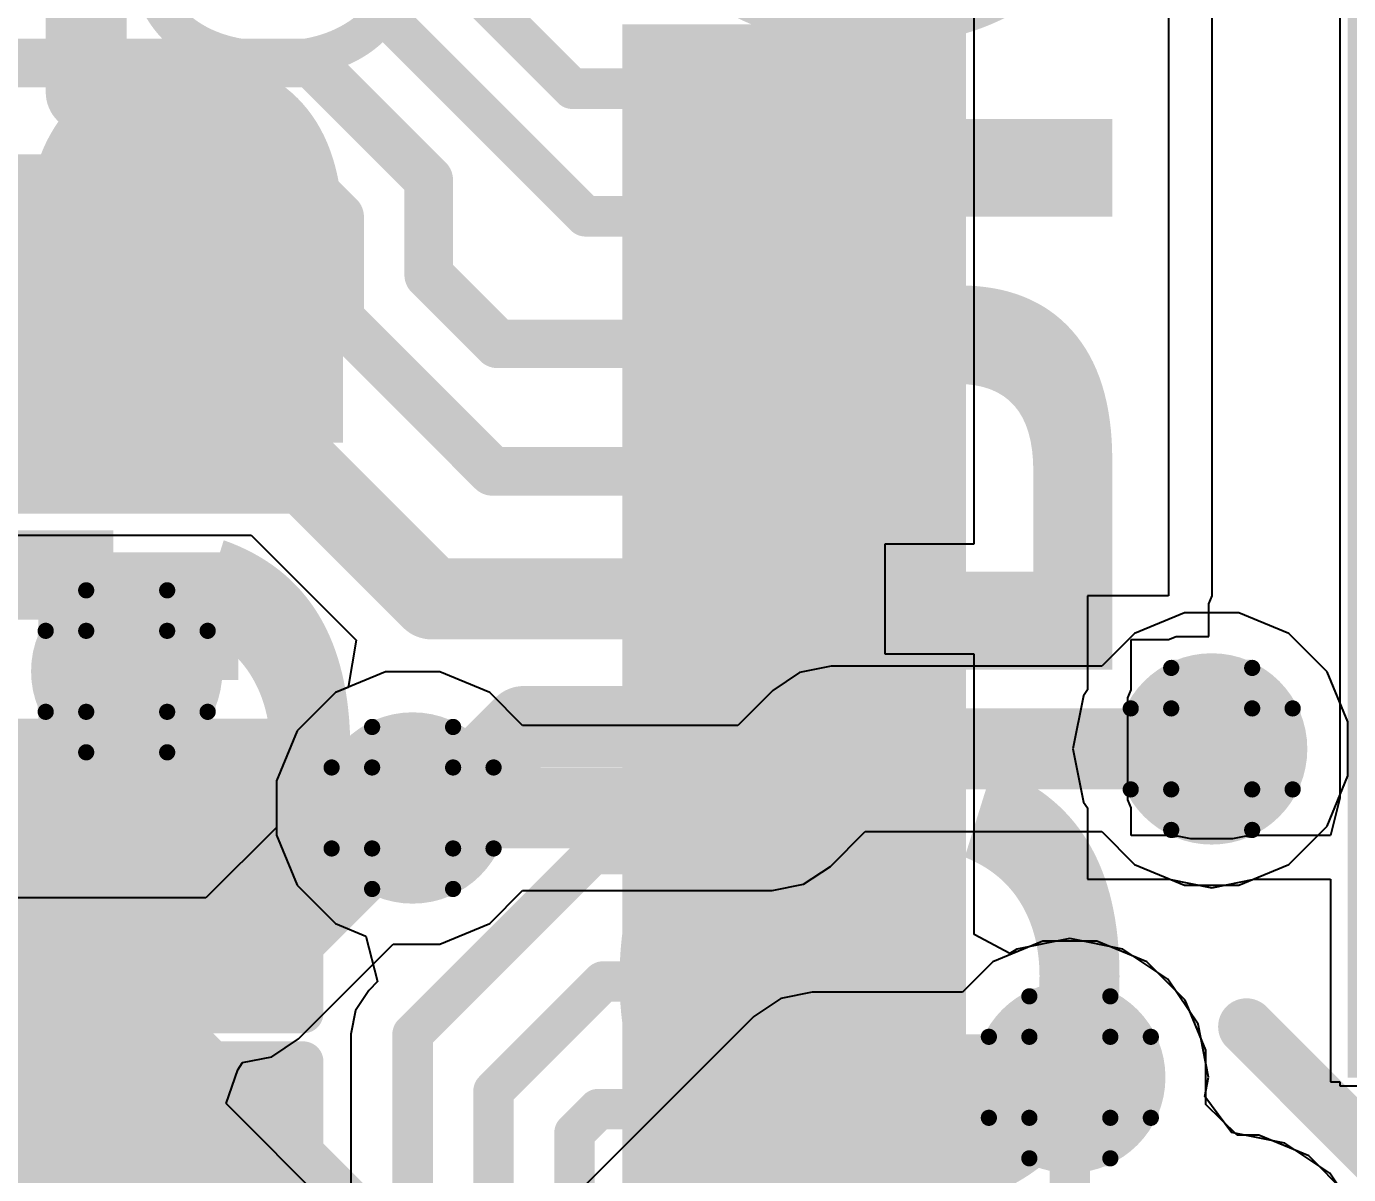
# Model space of a CAD drawing. Header units: inches. Extents: x -25 to 271, y -41 to 15.
# Drawn here: x 61.027 to 65.174, y -12.816 to -9.215 of the extents above; entities that cross this region are included whole.
import ezdxf

# ---------------------------------------------------------------- set-up
doc = ezdxf.new("R2010")
doc.units = ezdxf.units.IN
for name, color, linetype in [('Bottom Layer', 5, 'Continuous'), ('Bottom Overlay', 54, 'Continuous'), ('Bottom Paste', 16, 'Continuous'), ('Bottom Solder', 6, 'Continuous'), ('Dimensions', 6, 'Continuous'), ('Drill Drawing', 1, 'Continuous'), ('Top Glue Points', 56, 'Continuous'), ('Top Layer', 1, 'Continuous'), ('Top Overlay', 2, 'Continuous'), ('Top Paste', 8, 'Continuous'), ('Top Solder', 216, 'Continuous'), ('Via Holes', 16, 'Continuous')]:
    doc.layers.add(name, color=color, linetype=linetype)
doc.styles.add('Arial', font='', dxfattribs={"height": 0.2})
doc.styles.add('Arial_Bold', font='', dxfattribs={"height": 0.2})
doc.styles.get('Arial').set_extended_font_data('Arial')
doc.styles.get('Arial_Bold').set_extended_font_data('Arial', bold=True)

# ---------------------------------------------------------------- blocks, each defined once
blk = doc.blocks.new('CAP_0603_38')
at = {"layer": 'Top Layer'}
for points in [[(-0.381, 0.4445), (-0.381, -0.4445), (-1.143, -0.4445), (-1.143, 0.4445)], [(1.143, 0.4445), (1.143, -0.4445), (0.381, -0.4445), (0.381, 0.4445)]]:
    blk.add_hatch(color=1, dxfattribs=at).paths.add_polyline_path(points)
at = {"layer": 'Top Paste'}
for points in [[(-0.381, 0.4445), (-0.381, -0.4445), (-1.143, -0.4445), (-1.143, 0.4445)], [(1.143, 0.4445), (1.143, -0.4445), (0.381, -0.4445), (0.381, 0.4445)]]:
    blk.add_hatch(color=8, dxfattribs=at).paths.add_polyline_path(points)
at = {"layer": 'Top Solder'}
for points in [[(-0.321, 0.5045), (-0.321, -0.5045), (-1.203, -0.5045), (-1.203, 0.5045)], [(1.203, 0.5045), (1.203, -0.5045), (0.321, -0.5045), (0.321, 0.5045)]]:
    blk.add_hatch(color=216, dxfattribs=at).paths.add_polyline_path(points)
at = {"layer": 'Top Overlay'}
for points in [[(-0.4572, 0.5334, 0.127, 0.127, 0), (-1.2446, 0.5334, 0.127, 0.127, 0)], [(-1.2446, -0.5334, 0.127, 0.127, 0), (-1.2446, 0.5334, 0.127, 0.127, 0)], [(1.2446, 0.5334, 0.127, 0.127, 0), (0.4572, 0.5334, 0.127, 0.127, 0)], [(1.2446, -0.5334, 0.127, 0.127, 0), (1.2446, 0.5334, 0.127, 0.127, 0)], [(-0.4572, -0.5334, 0.127, 0.127, 0), (-1.2446, -0.5334, 0.127, 0.127, 0)], [(1.2446, -0.5334, 0.127, 0.127, 0), (0.4572, -0.5334, 0.127, 0.127, 0)]]:
    blk.add_lwpolyline(points, format="xyseb", dxfattribs=at)
for points in [[(-1.2764, 0.5334, 0.0635, 0.0635, 1), (-1.2128, 0.5334, 0.0635, 0.0635, 1)], [(-1.2764, 0.5334, 0.0635, 0.0635, 1), (-1.2128, 0.5334, 0.0635, 0.0635, 1)], [(-0.4889, 0.5334, 0.0635, 0.0635, 1), (-0.4254, 0.5334, 0.0635, 0.0635, 1)], [(0.4254, 0.5334, 0.0635, 0.0635, 1), (0.4889, 0.5334, 0.0635, 0.0635, 1)], [(1.2128, 0.5334, 0.0635, 0.0635, 1), (1.2764, 0.5334, 0.0635, 0.0635, 1)], [(1.2128, 0.5334, 0.0635, 0.0635, 1), (1.2764, 0.5334, 0.0635, 0.0635, 1)], [(-1.2764, -0.5334, 0.0635, 0.0635, 1), (-1.2128, -0.5334, 0.0635, 0.0635, 1)], [(-1.2764, -0.5334, 0.0635, 0.0635, 1), (-1.2128, -0.5334, 0.0635, 0.0635, 1)], [(-0.4889, -0.5334, 0.0635, 0.0635, 1), (-0.4254, -0.5334, 0.0635, 0.0635, 1)], [(0.4254, -0.5334, 0.0635, 0.0635, 1), (0.4889, -0.5334, 0.0635, 0.0635, 1)], [(1.2128, -0.5334, 0.0635, 0.0635, 1), (1.2764, -0.5334, 0.0635, 0.0635, 1)], [(1.2128, -0.5334, 0.0635, 0.0635, 1), (1.2764, -0.5334, 0.0635, 0.0635, 1)]]:
    blk.add_lwpolyline(points, format="xyseb", close=True, dxfattribs=at)
blk = doc.blocks.new('CAP_0603_46')
at = {"layer": 'Top Layer'}
for points in [[(-0.381, 0.4445), (-0.381, -0.4445), (-1.143, -0.4445), (-1.143, 0.4445)], [(1.143, 0.4445), (1.143, -0.4445), (0.381, -0.4445), (0.381, 0.4445)]]:
    blk.add_hatch(color=1, dxfattribs=at).paths.add_polyline_path(points)
at = {"layer": 'Top Paste'}
for points in [[(-0.381, 0.4445), (-0.381, -0.4445), (-1.143, -0.4445), (-1.143, 0.4445)], [(1.143, 0.4445), (1.143, -0.4445), (0.381, -0.4445), (0.381, 0.4445)]]:
    blk.add_hatch(color=8, dxfattribs=at).paths.add_polyline_path(points)
at = {"layer": 'Top Solder'}
for points in [[(-0.321, 0.5045), (-0.321, -0.5045), (-1.203, -0.5045), (-1.203, 0.5045)], [(1.203, 0.5045), (1.203, -0.5045), (0.321, -0.5045), (0.321, 0.5045)]]:
    blk.add_hatch(color=216, dxfattribs=at).paths.add_polyline_path(points)
at = {"layer": 'Top Overlay'}
for points in [[(-0.4572, 0.5334, 0.127, 0.127, 0), (-1.2446, 0.5334, 0.127, 0.127, 0)], [(-1.2446, -0.5334, 0.127, 0.127, 0), (-1.2446, 0.5334, 0.127, 0.127, 0)], [(1.2446, 0.5334, 0.127, 0.127, 0), (0.4572, 0.5334, 0.127, 0.127, 0)], [(1.2446, -0.5334, 0.127, 0.127, 0), (1.2446, 0.5334, 0.127, 0.127, 0)], [(-0.4572, -0.5334, 0.127, 0.127, 0), (-1.2446, -0.5334, 0.127, 0.127, 0)], [(1.2446, -0.5334, 0.127, 0.127, 0), (0.4572, -0.5334, 0.127, 0.127, 0)]]:
    blk.add_lwpolyline(points, format="xyseb", dxfattribs=at)
for points in [[(-1.2764, 0.5334, 0.0635, 0.0635, 1), (-1.2128, 0.5334, 0.0635, 0.0635, 1)], [(-1.2764, 0.5334, 0.0635, 0.0635, 1), (-1.2128, 0.5334, 0.0635, 0.0635, 1)], [(-0.4889, 0.5334, 0.0635, 0.0635, 1), (-0.4254, 0.5334, 0.0635, 0.0635, 1)], [(0.4254, 0.5334, 0.0635, 0.0635, 1), (0.4889, 0.5334, 0.0635, 0.0635, 1)], [(1.2128, 0.5334, 0.0635, 0.0635, 1), (1.2764, 0.5334, 0.0635, 0.0635, 1)], [(1.2128, 0.5334, 0.0635, 0.0635, 1), (1.2764, 0.5334, 0.0635, 0.0635, 1)], [(-1.2764, -0.5334, 0.0635, 0.0635, 1), (-1.2128, -0.5334, 0.0635, 0.0635, 1)], [(-1.2764, -0.5334, 0.0635, 0.0635, 1), (-1.2128, -0.5334, 0.0635, 0.0635, 1)], [(-0.4889, -0.5334, 0.0635, 0.0635, 1), (-0.4254, -0.5334, 0.0635, 0.0635, 1)], [(0.4254, -0.5334, 0.0635, 0.0635, 1), (0.4889, -0.5334, 0.0635, 0.0635, 1)], [(1.2128, -0.5334, 0.0635, 0.0635, 1), (1.2764, -0.5334, 0.0635, 0.0635, 1)], [(1.2128, -0.5334, 0.0635, 0.0635, 1), (1.2764, -0.5334, 0.0635, 0.0635, 1)]]:
    blk.add_lwpolyline(points, format="xyseb", close=True, dxfattribs=at)
blk = doc.blocks.new('QFN_56__7X7__125')
at = {"layer": 'Top Layer'}
for points in [[(-1.5, -3.8755), (-1.5, -3.0005), (-1.3, -3.0005), (-1.3, -3.8755)], [(-1.1, -3.8755), (-1.1, -3.0005), (-0.9, -3.0005), (-0.9, -3.8755)], [(-0.7, -3.8755), (-0.7, -3.0005), (-0.5, -3.0005), (-0.5, -3.8755)], [(-0.3, -3.8755), (-0.3, -3.0005), (-0.1, -3.0005), (-0.1, -3.8755)], [(0.1, -3.8755), (0.1, -3.0005), (0.3, -3.0005), (0.3, -3.8755)], [(0.5, -3.8755), (0.5, -3.0005), (0.7, -3.0005), (0.7, -3.8755)], [(0.9, -3.8755), (0.9, -3.0005), (1.1, -3.0005), (1.1, -3.8755)], [(1.3, -3.8755), (1.3, -3.0005), (1.5, -3.0005), (1.5, -3.8755)], [(1.7, -3.8755), (1.7, -3.0005), (1.9, -3.0005), (1.9, -3.8755)]]:
    blk.add_hatch(color=1, dxfattribs=at).paths.add_polyline_path(points)
at = {"layer": 'Top Paste'}
for points in [[(-1.5, -3.8755), (-1.5, -3.0005), (-1.3, -3.0005), (-1.3, -3.8755)], [(-1.1, -3.8755), (-1.1, -3.0005), (-0.9, -3.0005), (-0.9, -3.8755)], [(-0.7, -3.8755), (-0.7, -3.0005), (-0.5, -3.0005), (-0.5, -3.8755)], [(-0.3, -3.8755), (-0.3, -3.0005), (-0.1, -3.0005), (-0.1, -3.8755)], [(0.1, -3.8755), (0.1, -3.0005), (0.3, -3.0005), (0.3, -3.8755)], [(0.5, -3.8755), (0.5, -3.0005), (0.7, -3.0005), (0.7, -3.8755)], [(0.9, -3.8755), (0.9, -3.0005), (1.1, -3.0005), (1.1, -3.8755)], [(1.3, -3.8755), (1.3, -3.0005), (1.5, -3.0005), (1.5, -3.8755)], [(1.7, -3.8755), (1.7, -3.0005), (1.9, -3.0005), (1.9, -3.8755)]]:
    blk.add_hatch(color=8, dxfattribs=at).paths.add_polyline_path(points)
at = {"layer": 'Top Solder'}
for points in [[(-1.7016, 1.7016), (1.7016, 1.7016), (1.7016, -1.7016), (-1.7016, -1.7016)], [(-1.6016, -3.9771), (-1.6016, -2.8989), (-1.1984, -2.8989), (-1.1984, -3.9771)], [(-1.2016, -3.9771), (-1.2016, -2.8989), (-0.7984, -2.8989), (-0.7984, -3.9771)], [(-0.8016, -3.9771), (-0.8016, -2.8989), (-0.3984, -2.8989), (-0.3984, -3.9771)], [(-0.4016, -3.9771), (-0.4016, -2.8989), (0.0016, -2.8989), (0.0016, -3.9771)], [(-0.0016, -3.9771), (-0.0016, -2.8989), (0.4016, -2.8989), (0.4016, -3.9771)], [(0.3984, -3.9771), (0.3984, -2.8989), (0.8016, -2.8989), (0.8016, -3.9771)], [(0.7984, -3.9771), (0.7984, -2.8989), (1.2016, -2.8989), (1.2016, -3.9771)], [(1.1984, -3.9771), (1.1984, -2.8989), (1.6016, -2.8989), (1.6016, -3.9771)], [(1.5984, -3.9771), (1.5984, -2.8989), (2.0016, -2.8989), (2.0016, -3.9771)], [(1.9984, -3.9771), (1.9984, -2.8989), (2.4016, -2.8989), (2.4016, -3.9771)]]:
    blk.add_hatch(color=216, dxfattribs=at).paths.add_polyline_path(points)
blk = doc.blocks.new('TEST_POINT_B_132')
at = {"layer": 'Bottom Layer'}
blk.add_hatch(color=5, dxfattribs=at).paths.add_polyline_path([(0.381, 0.762), (-0.381, 0.762), (-0.762, 0.381), (-0.762, -0.381), (-0.381, -0.762), (0.381, -0.762), (0.762, -0.381), (0.762, 0.381)])
at = {"layer": 'Bottom Paste'}
blk.add_hatch(color=16, dxfattribs=at).paths.add_polyline_path([(0.381, 0.762), (-0.381, 0.762), (-0.762, 0.381), (-0.762, -0.381), (-0.381, -0.762), (0.381, -0.762), (0.762, -0.381), (0.762, 0.381)])
at = {"layer": 'Bottom Solder'}
blk.add_hatch(color=6, dxfattribs=at).paths.add_polyline_path([(0.4318, 0.8636), (-0.4318, 0.8636), (-0.8636, 0.4318), (-0.8636, -0.4318), (-0.4318, -0.8636), (0.4318, -0.8636), (0.8636, -0.4318), (0.8636, 0.4318)])
at = {"layer": 'Bottom Overlay'}
for points in [[(-0.4318, 0.9398, 0.2, 0.2, 0), (-0.9398, 0.4318, 0.2, 0.2, 0)], [(0.4318, 0.9398, 0.2, 0.2, 0), (-0.4318, 0.9398, 0.2, 0.2, 0)], [(0.9398, 0.4318, 0.2, 0.2, 0), (0.4318, 0.9398, 0.2, 0.2, 0)], [(-0.9398, 0.4318, 0.2, 0.2, 0), (-0.9398, -0.4318, 0.2, 0.2, 0)], [(0.9398, 0.4318, 0.2, 0.2, 0), (0.9398, -0.4318, 0.2, 0.2, 0)], [(-0.4318, -0.9398, 0.2, 0.2, 0), (-0.9398, -0.4318, 0.2, 0.2, 0)], [(0.9398, -0.4318, 0.2, 0.2, 0), (0.4318, -0.9398, 0.2, 0.2, 0)], [(0.4318, -0.9398, 0.2, 0.2, 0), (-0.4318, -0.9398, 0.2, 0.2, 0)]]:
    blk.add_lwpolyline(points, format="xyseb", dxfattribs=at)
for points in [[(-0.4818, 0.9398, 0.1, 0.1, 1), (-0.3818, 0.9398, 0.1, 0.1, 1)], [(-0.4818, 0.9398, 0.1, 0.1, 1), (-0.3818, 0.9398, 0.1, 0.1, 1)], [(0.3818, 0.9398, 0.1, 0.1, 1), (0.4818, 0.9398, 0.1, 0.1, 1)], [(0.3818, 0.9398, 0.1, 0.1, 1), (0.4818, 0.9398, 0.1, 0.1, 1)], [(-0.9898, 0.4318, 0.1, 0.1, 1), (-0.8898, 0.4318, 0.1, 0.1, 1)], [(-0.9898, 0.4318, 0.1, 0.1, 1), (-0.8898, 0.4318, 0.1, 0.1, 1)], [(0.8898, 0.4318, 0.1, 0.1, 1), (0.9898, 0.4318, 0.1, 0.1, 1)], [(0.8898, 0.4318, 0.1, 0.1, 1), (0.9898, 0.4318, 0.1, 0.1, 1)], [(-0.9898, -0.4318, 0.1, 0.1, 1), (-0.8898, -0.4318, 0.1, 0.1, 1)], [(-0.9898, -0.4318, 0.1, 0.1, 1), (-0.8898, -0.4318, 0.1, 0.1, 1)], [(0.8898, -0.4318, 0.1, 0.1, 1), (0.9898, -0.4318, 0.1, 0.1, 1)], [(0.8898, -0.4318, 0.1, 0.1, 1), (0.9898, -0.4318, 0.1, 0.1, 1)], [(-0.4818, -0.9398, 0.1, 0.1, 1), (-0.3818, -0.9398, 0.1, 0.1, 1)], [(-0.4818, -0.9398, 0.1, 0.1, 1), (-0.3818, -0.9398, 0.1, 0.1, 1)], [(0.3818, -0.9398, 0.1, 0.1, 1), (0.4818, -0.9398, 0.1, 0.1, 1)], [(0.3818, -0.9398, 0.1, 0.1, 1), (0.4818, -0.9398, 0.1, 0.1, 1)]]:
    blk.add_lwpolyline(points, format="xyseb", close=True, dxfattribs=at)

msp = doc.modelspace()

# ---------------------------------------------------------------- hatches: boundary and pattern name
at = {"layer": 'Bottom Layer'}
h = msp.add_hatch(color=5, dxfattribs=at)
edge = h.paths.add_edge_path()
edge.add_arc((61.341, -11.2375), 0.3, 0, 360)
h = msp.add_hatch(color=5, dxfattribs=at)
edge = h.paths.add_edge_path()
edge.add_arc((64.7446, -11.4808), 0.3, 0, 360)
h = msp.add_hatch(color=5, dxfattribs=at)
edge = h.paths.add_edge_path()
edge.add_arc((62.2379, -11.666), 0.3, 0, 360)
h = msp.add_hatch(color=5, dxfattribs=at)
edge = h.paths.add_edge_path()
edge.add_arc((64.2996, -12.5106), 0.3, 0, 360)
at = {"layer": 'Top Glue Points'}
msp.add_hatch(color=56, dxfattribs=at).paths.add_polyline_path([(61.0916, -10.8646), (61.0916, -11.2644), (61.6915, -11.2644), (61.6915, -10.8646)])
at = {"layer": 'Top Layer'}
h = msp.add_hatch(color=1, dxfattribs=at)
edge = h.paths.add_edge_path()
edge.add_arc((61.341, -11.2375), 0.3, 0, 360)
h = msp.add_hatch(color=1, dxfattribs=at)
edge = h.paths.add_edge_path()
edge.add_arc((64.7446, -11.4808), 0.3, 0, 360)
h = msp.add_hatch(color=1, dxfattribs=at)
edge = h.paths.add_edge_path()
edge.add_arc((62.2379, -11.666), 0.3, 0, 360)
h = msp.add_hatch(color=1, dxfattribs=at)
edge = h.paths.add_edge_path()
edge.add_arc((64.2996, -12.5106), 0.3, 0, 360)
at = {"layer": 'Via Holes'}
h = msp.add_hatch(color=7, dxfattribs=at)
edge = h.paths.add_edge_path()
edge.add_arc((61.341, -11.2375), 0.15, 0, 360)
h = msp.add_hatch(color=7, dxfattribs=at)
edge = h.paths.add_edge_path()
edge.add_arc((64.7446, -11.4808), 0.15, 0, 360)
h = msp.add_hatch(color=7, dxfattribs=at)
edge = h.paths.add_edge_path()
edge.add_arc((62.2379, -11.666), 0.15, 0, 360)
h = msp.add_hatch(color=7, dxfattribs=at)
edge = h.paths.add_edge_path()
edge.add_arc((64.2996, -12.5106), 0.15, 0, 360)

# ---------------------------------------------------------------- linework, layer by layer
at = {"layer": 'Bottom Layer'}
for p, q in [((64.6597, -11.0538), (64.5027, -11.1188)), ((64.8295, -11.0538), (64.6597, -11.0538)), ((64.9865, -11.1188), (64.8295, -11.0538)), ((64.5027, -11.1188), (64.3997, -11.2218)), ((65.1066, -11.2389), (64.9865, -11.1188)), ((62.153, -11.239), (61.996, -11.304)), ((62.3228, -11.239), (62.153, -11.239)), ((62.4798, -11.304), (62.3228, -11.239)), ((63.5508, -11.2218), (63.4517, -11.2415)), ((64.3997, -11.2218), (63.5508, -11.2218)), ((65.1716, -11.3959), (65.1066, -11.2389)), ((63.4517, -11.2415), (63.3676, -11.2977)), ((61.996, -11.304), (61.8759, -11.4242)), ((62.5828, -11.4071), (62.4798, -11.304)), ((63.3676, -11.2977), (63.2583, -11.4071)), ((65.1716, -11.5657), (65.1716, -11.3959)), ((61.8759, -11.4242), (61.8109, -11.5811)), ((63.2583, -11.4071), (62.5828, -11.4071)), ((65.1066, -11.7227), (65.1716, -11.5657)), ((61.8109, -11.5811), (61.8109, -11.7268)), ((61.8109, -11.7268), (61.5896, -11.9481)), ((64.9865, -11.8428), (65.1066, -11.7227)), ((63.5487, -11.8492), (63.658, -11.7398)), ((63.658, -11.7398), (64.3997, -11.7398)), ((64.3997, -11.7398), (64.5027, -11.8428)), ((63.4646, -11.9053), (63.5487, -11.8492)), ((64.5027, -11.8428), (64.6597, -11.9078)), ((64.8295, -11.9078), (64.9865, -11.8428)), ((62.4798, -12.028), (62.5828, -11.925)), ((62.5828, -11.925), (63.3655, -11.925)), ((63.3655, -11.925), (63.4646, -11.9053)), ((64.6597, -11.9078), (64.8295, -11.9078)), ((61.5896, -11.9481), (60.2425, -11.9481)), ((62.3228, -12.093), (62.4798, -12.028)), ((61.88, -12.3902), (62.1771, -12.093)), ((62.1771, -12.093), (62.3228, -12.093)), ((64.2147, -12.0836), (64.0577, -12.1486)), ((64.3846, -12.0836), (64.2147, -12.0836)), ((64.5415, -12.1486), (64.3846, -12.0836)), ((64.0577, -12.1486), (63.9627, -12.2436)), ((64.6616, -12.2687), (64.5415, -12.1486)), ((63.3925, -12.2633), (63.3085, -12.3195)), ((63.4916, -12.2436), (63.3925, -12.2633)), ((63.9627, -12.2436), (63.4916, -12.2436)), ((64.7266, -12.4256), (64.6616, -12.2687)), ((63.3085, -12.3195), (62.5265, -13.1014)), ((61.7959, -12.4464), (61.88, -12.3902)), ((64.7266, -12.5955), (64.7266, -12.4256)), ((61.6897, -12.4868), (61.7043, -12.4646)), ((61.7043, -12.4646), (61.7959, -12.4464)), ((61.6532, -12.5931), (61.6897, -12.4868)), ((61.976, -12.9159), (61.6532, -12.5931)), ((64.8241, -12.692), (64.7266, -12.5955)), ((64.892, -12.692), (64.8241, -12.692)), ((65.0489, -12.757), (64.892, -12.692)), ((65.169, -12.8771), (65.0489, -12.757))]:
    msp.add_line(p, q, dxfattribs=at)
for points in [[(63.3655, -11.666, 0.254, 0.254, 0), (63.5508, -11.4808, 0.254, 0.254, 0)], [(63.5508, -11.4808, 0.254, 0.254, 0), (64.7446, -11.4808, 0.254, 0.254, 0)], [(61.6968, -12.2071, 0.254, 0.254, 0), (62.2379, -11.666, 0.254, 0.254, 0)], [(62.2379, -11.666, 0.254, 0.254, 0), (63.3655, -11.666, 0.254, 0.254, 0)], [(60.2425, -12.2071, 0.254, 0.254, 0), (61.6968, -12.2071, 0.254, 0.254, 0)], [(62.6338, -13.3604, 0.254, 0.254, 0), (63.4916, -12.5026, 0.254, 0.254, 0)], [(63.4916, -12.5026, 0.254, 0.254, 0), (64.2916, -12.5026, 0.254, 0.254, 0)], [(64.2916, -12.5026, 0.254, 0.254, 0), (64.2996, -12.5106, 0.254, 0.254, 0)]]:
    msp.add_lwpolyline(points, format="xyseb", dxfattribs=at)
for points in [[(63.4873, -11.4808, 0.127, 0.127, 1), (63.6143, -11.4808, 0.127, 0.127, 1)], [(63.4873, -11.4808, 0.127, 0.127, 1), (63.6143, -11.4808, 0.127, 0.127, 1)], [(64.6811, -11.4808, 0.127, 0.127, 1), (64.8081, -11.4808, 0.127, 0.127, 1)], [(62.1744, -11.666, 0.127, 0.127, 1), (62.3014, -11.666, 0.127, 0.127, 1)], [(62.1744, -11.666, 0.127, 0.127, 1), (62.3014, -11.666, 0.127, 0.127, 1)], [(63.302, -11.666, 0.127, 0.127, 1), (63.429, -11.666, 0.127, 0.127, 1)], [(63.302, -11.666, 0.127, 0.127, 1), (63.429, -11.666, 0.127, 0.127, 1)], [(61.6333, -12.2071, 0.127, 0.127, 1), (61.7603, -12.2071, 0.127, 0.127, 1)], [(61.6333, -12.2071, 0.127, 0.127, 1), (61.7603, -12.2071, 0.127, 0.127, 1)], [(63.4281, -12.5026, 0.127, 0.127, 1), (63.5551, -12.5026, 0.127, 0.127, 1)], [(63.4281, -12.5026, 0.127, 0.127, 1), (63.5551, -12.5026, 0.127, 0.127, 1)], [(64.2281, -12.5026, 0.127, 0.127, 1), (64.3551, -12.5026, 0.127, 0.127, 1)], [(64.2281, -12.5026, 0.127, 0.127, 1), (64.3551, -12.5026, 0.127, 0.127, 1)], [(64.2361, -12.5106, 0.127, 0.127, 1), (64.3631, -12.5106, 0.127, 0.127, 1)]]:
    msp.add_lwpolyline(points, format="xyseb", close=True, dxfattribs=at)
at = {"layer": 'Dimensions'}
msp.add_lwpolyline([(61.214, -9.4211, 0.254, 0.254, 0), (61.214, -4.0113, 0.254, 0.254, 0)], format="xyseb", dxfattribs=at)
msp.add_lwpolyline([(61.1505, -9.4211, 0.127, 0.127, 1), (61.2775, -9.4211, 0.127, 0.127, 1)], format="xyseb", close=True, dxfattribs=at)
at = {"layer": 'Drill Drawing'}
for points in [[(61.214, -11.1105, 0.0508, 0.0508, 0), (61.214, -10.9835, 0.0508, 0.0508, 0)], [(61.214, -10.9835, 0.0508, 0.0508, 0), (61.468, -10.9835, 0.0508, 0.0508, 0)], [(61.468, -11.1105, 0.0508, 0.0508, 0), (61.468, -10.9835, 0.0508, 0.0508, 0)], [(61.087, -11.3645, 0.0508, 0.0508, 0), (61.087, -11.1105, 0.0508, 0.0508, 0)], [(61.087, -11.1105, 0.0508, 0.0508, 0), (61.214, -11.1105, 0.0508, 0.0508, 0)], [(61.468, -11.1105, 0.0508, 0.0508, 0), (61.595, -11.1105, 0.0508, 0.0508, 0)], [(61.595, -11.3645, 0.0508, 0.0508, 0), (61.595, -11.1105, 0.0508, 0.0508, 0)], [(64.6176, -11.3538, 0.0508, 0.0508, 0), (64.6176, -11.2268, 0.0508, 0.0508, 0)], [(64.6176, -11.2268, 0.0508, 0.0508, 0), (64.8716, -11.2268, 0.0508, 0.0508, 0)], [(64.8716, -11.3538, 0.0508, 0.0508, 0), (64.8716, -11.2268, 0.0508, 0.0508, 0)], [(61.087, -11.3645, 0.0508, 0.0508, 0), (61.214, -11.3645, 0.0508, 0.0508, 0)], [(61.214, -11.4915, 0.0508, 0.0508, 0), (61.214, -11.3645, 0.0508, 0.0508, 0)], [(61.468, -11.3645, 0.0508, 0.0508, 0), (61.595, -11.3645, 0.0508, 0.0508, 0)], [(61.468, -11.4915, 0.0508, 0.0508, 0), (61.468, -11.3645, 0.0508, 0.0508, 0)], [(64.4906, -11.6078, 0.0508, 0.0508, 0), (64.4906, -11.3538, 0.0508, 0.0508, 0)], [(64.4906, -11.3538, 0.0508, 0.0508, 0), (64.6176, -11.3538, 0.0508, 0.0508, 0)], [(64.8716, -11.3538, 0.0508, 0.0508, 0), (64.9986, -11.3538, 0.0508, 0.0508, 0)], [(64.9986, -11.6078, 0.0508, 0.0508, 0), (64.9986, -11.3538, 0.0508, 0.0508, 0)], [(62.1109, -11.539, 0.0508, 0.0508, 0), (62.1109, -11.412, 0.0508, 0.0508, 0)], [(62.1109, -11.412, 0.0508, 0.0508, 0), (62.3649, -11.412, 0.0508, 0.0508, 0)], [(62.3649, -11.539, 0.0508, 0.0508, 0), (62.3649, -11.412, 0.0508, 0.0508, 0)], [(61.214, -11.4915, 0.0508, 0.0508, 0), (61.468, -11.4915, 0.0508, 0.0508, 0)], [(61.9839, -11.793, 0.0508, 0.0508, 0), (61.9839, -11.539, 0.0508, 0.0508, 0)], [(61.9839, -11.539, 0.0508, 0.0508, 0), (62.1109, -11.539, 0.0508, 0.0508, 0)], [(62.3649, -11.539, 0.0508, 0.0508, 0), (62.4919, -11.539, 0.0508, 0.0508, 0)], [(62.4919, -11.793, 0.0508, 0.0508, 0), (62.4919, -11.539, 0.0508, 0.0508, 0)], [(64.4906, -11.6078, 0.0508, 0.0508, 0), (64.6176, -11.6078, 0.0508, 0.0508, 0)], [(64.6176, -11.7348, 0.0508, 0.0508, 0), (64.6176, -11.6078, 0.0508, 0.0508, 0)], [(64.8716, -11.6078, 0.0508, 0.0508, 0), (64.9986, -11.6078, 0.0508, 0.0508, 0)], [(64.8716, -11.7348, 0.0508, 0.0508, 0), (64.8716, -11.6078, 0.0508, 0.0508, 0)], [(64.6176, -11.7348, 0.0508, 0.0508, 0), (64.8716, -11.7348, 0.0508, 0.0508, 0)], [(61.9839, -11.793, 0.0508, 0.0508, 0), (62.1109, -11.793, 0.0508, 0.0508, 0)], [(62.1109, -11.92, 0.0508, 0.0508, 0), (62.1109, -11.793, 0.0508, 0.0508, 0)], [(62.3649, -11.793, 0.0508, 0.0508, 0), (62.4919, -11.793, 0.0508, 0.0508, 0)], [(62.3649, -11.92, 0.0508, 0.0508, 0), (62.3649, -11.793, 0.0508, 0.0508, 0)], [(62.1109, -11.92, 0.0508, 0.0508, 0), (62.3649, -11.92, 0.0508, 0.0508, 0)], [(64.1726, -12.3836, 0.0508, 0.0508, 0), (64.1726, -12.2566, 0.0508, 0.0508, 0)], [(64.1726, -12.2566, 0.0508, 0.0508, 0), (64.4266, -12.2566, 0.0508, 0.0508, 0)], [(64.4266, -12.3836, 0.0508, 0.0508, 0), (64.4266, -12.2566, 0.0508, 0.0508, 0)], [(64.0456, -12.6376, 0.0508, 0.0508, 0), (64.0456, -12.3836, 0.0508, 0.0508, 0)], [(64.0456, -12.3836, 0.0508, 0.0508, 0), (64.1726, -12.3836, 0.0508, 0.0508, 0)], [(64.4266, -12.3836, 0.0508, 0.0508, 0), (64.5536, -12.3836, 0.0508, 0.0508, 0)], [(64.5536, -12.6376, 0.0508, 0.0508, 0), (64.5536, -12.3836, 0.0508, 0.0508, 0)], [(64.0456, -12.6376, 0.0508, 0.0508, 0), (64.1726, -12.6376, 0.0508, 0.0508, 0)], [(64.1726, -12.7646, 0.0508, 0.0508, 0), (64.1726, -12.6376, 0.0508, 0.0508, 0)], [(64.4266, -12.6376, 0.0508, 0.0508, 0), (64.5536, -12.6376, 0.0508, 0.0508, 0)], [(64.4266, -12.7646, 0.0508, 0.0508, 0), (64.4266, -12.6376, 0.0508, 0.0508, 0)], [(64.1726, -12.7646, 0.0508, 0.0508, 0), (64.4266, -12.7646, 0.0508, 0.0508, 0)]]:
    msp.add_lwpolyline(points, format="xyseb", dxfattribs=at)
for points in [[(61.2013, -10.9835, 0.0254, 0.0254, 1), (61.2267, -10.9835, 0.0254, 0.0254, 1)], [(61.2013, -10.9835, 0.0254, 0.0254, 1), (61.2267, -10.9835, 0.0254, 0.0254, 1)], [(61.4553, -10.9835, 0.0254, 0.0254, 1), (61.4807, -10.9835, 0.0254, 0.0254, 1)], [(61.4553, -10.9835, 0.0254, 0.0254, 1), (61.4807, -10.9835, 0.0254, 0.0254, 1)], [(61.0743, -11.1105, 0.0254, 0.0254, 1), (61.0997, -11.1105, 0.0254, 0.0254, 1)], [(61.0743, -11.1105, 0.0254, 0.0254, 1), (61.0997, -11.1105, 0.0254, 0.0254, 1)], [(61.2013, -11.1105, 0.0254, 0.0254, 1), (61.2267, -11.1105, 0.0254, 0.0254, 1)], [(61.2013, -11.1105, 0.0254, 0.0254, 1), (61.2267, -11.1105, 0.0254, 0.0254, 1)], [(61.4553, -11.1105, 0.0254, 0.0254, 1), (61.4807, -11.1105, 0.0254, 0.0254, 1)], [(61.4553, -11.1105, 0.0254, 0.0254, 1), (61.4807, -11.1105, 0.0254, 0.0254, 1)], [(61.5823, -11.1105, 0.0254, 0.0254, 1), (61.6077, -11.1105, 0.0254, 0.0254, 1)], [(61.5823, -11.1105, 0.0254, 0.0254, 1), (61.6077, -11.1105, 0.0254, 0.0254, 1)], [(64.6049, -11.2268, 0.0254, 0.0254, 1), (64.6303, -11.2268, 0.0254, 0.0254, 1)], [(64.6049, -11.2268, 0.0254, 0.0254, 1), (64.6303, -11.2268, 0.0254, 0.0254, 1)], [(64.8589, -11.2268, 0.0254, 0.0254, 1), (64.8843, -11.2268, 0.0254, 0.0254, 1)], [(64.8589, -11.2268, 0.0254, 0.0254, 1), (64.8843, -11.2268, 0.0254, 0.0254, 1)], [(61.0743, -11.3645, 0.0254, 0.0254, 1), (61.0997, -11.3645, 0.0254, 0.0254, 1)], [(61.0743, -11.3645, 0.0254, 0.0254, 1), (61.0997, -11.3645, 0.0254, 0.0254, 1)], [(61.2013, -11.3645, 0.0254, 0.0254, 1), (61.2267, -11.3645, 0.0254, 0.0254, 1)], [(61.2013, -11.3645, 0.0254, 0.0254, 1), (61.2267, -11.3645, 0.0254, 0.0254, 1)], [(61.4553, -11.3645, 0.0254, 0.0254, 1), (61.4807, -11.3645, 0.0254, 0.0254, 1)], [(61.4553, -11.3645, 0.0254, 0.0254, 1), (61.4807, -11.3645, 0.0254, 0.0254, 1)], [(61.5823, -11.3645, 0.0254, 0.0254, 1), (61.6077, -11.3645, 0.0254, 0.0254, 1)], [(61.5823, -11.3645, 0.0254, 0.0254, 1), (61.6077, -11.3645, 0.0254, 0.0254, 1)], [(64.4779, -11.3538, 0.0254, 0.0254, 1), (64.5033, -11.3538, 0.0254, 0.0254, 1)], [(64.4779, -11.3538, 0.0254, 0.0254, 1), (64.5033, -11.3538, 0.0254, 0.0254, 1)], [(64.6049, -11.3538, 0.0254, 0.0254, 1), (64.6303, -11.3538, 0.0254, 0.0254, 1)], [(64.6049, -11.3538, 0.0254, 0.0254, 1), (64.6303, -11.3538, 0.0254, 0.0254, 1)], [(64.8589, -11.3538, 0.0254, 0.0254, 1), (64.8843, -11.3538, 0.0254, 0.0254, 1)], [(64.8589, -11.3538, 0.0254, 0.0254, 1), (64.8843, -11.3538, 0.0254, 0.0254, 1)], [(64.9859, -11.3538, 0.0254, 0.0254, 1), (65.0113, -11.3538, 0.0254, 0.0254, 1)], [(64.9859, -11.3538, 0.0254, 0.0254, 1), (65.0113, -11.3538, 0.0254, 0.0254, 1)], [(62.0982, -11.412, 0.0254, 0.0254, 1), (62.1236, -11.412, 0.0254, 0.0254, 1)], [(62.0982, -11.412, 0.0254, 0.0254, 1), (62.1236, -11.412, 0.0254, 0.0254, 1)], [(62.3522, -11.412, 0.0254, 0.0254, 1), (62.3776, -11.412, 0.0254, 0.0254, 1)], [(62.3522, -11.412, 0.0254, 0.0254, 1), (62.3776, -11.412, 0.0254, 0.0254, 1)], [(61.2013, -11.4915, 0.0254, 0.0254, 1), (61.2267, -11.4915, 0.0254, 0.0254, 1)], [(61.2013, -11.4915, 0.0254, 0.0254, 1), (61.2267, -11.4915, 0.0254, 0.0254, 1)], [(61.4553, -11.4915, 0.0254, 0.0254, 1), (61.4807, -11.4915, 0.0254, 0.0254, 1)], [(61.4553, -11.4915, 0.0254, 0.0254, 1), (61.4807, -11.4915, 0.0254, 0.0254, 1)], [(61.9712, -11.539, 0.0254, 0.0254, 1), (61.9966, -11.539, 0.0254, 0.0254, 1)], [(61.9712, -11.539, 0.0254, 0.0254, 1), (61.9966, -11.539, 0.0254, 0.0254, 1)], [(62.0982, -11.539, 0.0254, 0.0254, 1), (62.1236, -11.539, 0.0254, 0.0254, 1)], [(62.0982, -11.539, 0.0254, 0.0254, 1), (62.1236, -11.539, 0.0254, 0.0254, 1)], [(62.3522, -11.539, 0.0254, 0.0254, 1), (62.3776, -11.539, 0.0254, 0.0254, 1)], [(62.3522, -11.539, 0.0254, 0.0254, 1), (62.3776, -11.539, 0.0254, 0.0254, 1)], [(62.4792, -11.539, 0.0254, 0.0254, 1), (62.5046, -11.539, 0.0254, 0.0254, 1)], [(62.4792, -11.539, 0.0254, 0.0254, 1), (62.5046, -11.539, 0.0254, 0.0254, 1)], [(64.4779, -11.6078, 0.0254, 0.0254, 1), (64.5033, -11.6078, 0.0254, 0.0254, 1)], [(64.4779, -11.6078, 0.0254, 0.0254, 1), (64.5033, -11.6078, 0.0254, 0.0254, 1)], [(64.6049, -11.6078, 0.0254, 0.0254, 1), (64.6303, -11.6078, 0.0254, 0.0254, 1)], [(64.6049, -11.6078, 0.0254, 0.0254, 1), (64.6303, -11.6078, 0.0254, 0.0254, 1)], [(64.8589, -11.6078, 0.0254, 0.0254, 1), (64.8843, -11.6078, 0.0254, 0.0254, 1)], [(64.8589, -11.6078, 0.0254, 0.0254, 1), (64.8843, -11.6078, 0.0254, 0.0254, 1)], [(64.9859, -11.6078, 0.0254, 0.0254, 1), (65.0113, -11.6078, 0.0254, 0.0254, 1)], [(64.9859, -11.6078, 0.0254, 0.0254, 1), (65.0113, -11.6078, 0.0254, 0.0254, 1)], [(64.6049, -11.7348, 0.0254, 0.0254, 1), (64.6303, -11.7348, 0.0254, 0.0254, 1)], [(64.6049, -11.7348, 0.0254, 0.0254, 1), (64.6303, -11.7348, 0.0254, 0.0254, 1)], [(64.8589, -11.7348, 0.0254, 0.0254, 1), (64.8843, -11.7348, 0.0254, 0.0254, 1)], [(64.8589, -11.7348, 0.0254, 0.0254, 1), (64.8843, -11.7348, 0.0254, 0.0254, 1)], [(61.9712, -11.793, 0.0254, 0.0254, 1), (61.9966, -11.793, 0.0254, 0.0254, 1)], [(61.9712, -11.793, 0.0254, 0.0254, 1), (61.9966, -11.793, 0.0254, 0.0254, 1)], [(62.0982, -11.793, 0.0254, 0.0254, 1), (62.1236, -11.793, 0.0254, 0.0254, 1)], [(62.0982, -11.793, 0.0254, 0.0254, 1), (62.1236, -11.793, 0.0254, 0.0254, 1)], [(62.3522, -11.793, 0.0254, 0.0254, 1), (62.3776, -11.793, 0.0254, 0.0254, 1)], [(62.3522, -11.793, 0.0254, 0.0254, 1), (62.3776, -11.793, 0.0254, 0.0254, 1)], [(62.4792, -11.793, 0.0254, 0.0254, 1), (62.5046, -11.793, 0.0254, 0.0254, 1)], [(62.4792, -11.793, 0.0254, 0.0254, 1), (62.5046, -11.793, 0.0254, 0.0254, 1)], [(62.0982, -11.92, 0.0254, 0.0254, 1), (62.1236, -11.92, 0.0254, 0.0254, 1)], [(62.0982, -11.92, 0.0254, 0.0254, 1), (62.1236, -11.92, 0.0254, 0.0254, 1)], [(62.3522, -11.92, 0.0254, 0.0254, 1), (62.3776, -11.92, 0.0254, 0.0254, 1)], [(62.3522, -11.92, 0.0254, 0.0254, 1), (62.3776, -11.92, 0.0254, 0.0254, 1)], [(64.1599, -12.2566, 0.0254, 0.0254, 1), (64.1853, -12.2566, 0.0254, 0.0254, 1)], [(64.1599, -12.2566, 0.0254, 0.0254, 1), (64.1853, -12.2566, 0.0254, 0.0254, 1)], [(64.4139, -12.2566, 0.0254, 0.0254, 1), (64.4393, -12.2566, 0.0254, 0.0254, 1)], [(64.4139, -12.2566, 0.0254, 0.0254, 1), (64.4393, -12.2566, 0.0254, 0.0254, 1)], [(64.0329, -12.3836, 0.0254, 0.0254, 1), (64.0583, -12.3836, 0.0254, 0.0254, 1)], [(64.0329, -12.3836, 0.0254, 0.0254, 1), (64.0583, -12.3836, 0.0254, 0.0254, 1)], [(64.1599, -12.3836, 0.0254, 0.0254, 1), (64.1853, -12.3836, 0.0254, 0.0254, 1)], [(64.1599, -12.3836, 0.0254, 0.0254, 1), (64.1853, -12.3836, 0.0254, 0.0254, 1)], [(64.4139, -12.3836, 0.0254, 0.0254, 1), (64.4393, -12.3836, 0.0254, 0.0254, 1)], [(64.4139, -12.3836, 0.0254, 0.0254, 1), (64.4393, -12.3836, 0.0254, 0.0254, 1)], [(64.5409, -12.3836, 0.0254, 0.0254, 1), (64.5663, -12.3836, 0.0254, 0.0254, 1)], [(64.5409, -12.3836, 0.0254, 0.0254, 1), (64.5663, -12.3836, 0.0254, 0.0254, 1)], [(64.0329, -12.6376, 0.0254, 0.0254, 1), (64.0583, -12.6376, 0.0254, 0.0254, 1)], [(64.0329, -12.6376, 0.0254, 0.0254, 1), (64.0583, -12.6376, 0.0254, 0.0254, 1)], [(64.1599, -12.6376, 0.0254, 0.0254, 1), (64.1853, -12.6376, 0.0254, 0.0254, 1)], [(64.1599, -12.6376, 0.0254, 0.0254, 1), (64.1853, -12.6376, 0.0254, 0.0254, 1)], [(64.4139, -12.6376, 0.0254, 0.0254, 1), (64.4393, -12.6376, 0.0254, 0.0254, 1)], [(64.4139, -12.6376, 0.0254, 0.0254, 1), (64.4393, -12.6376, 0.0254, 0.0254, 1)], [(64.5409, -12.6376, 0.0254, 0.0254, 1), (64.5663, -12.6376, 0.0254, 0.0254, 1)], [(64.5409, -12.6376, 0.0254, 0.0254, 1), (64.5663, -12.6376, 0.0254, 0.0254, 1)], [(64.1599, -12.7646, 0.0254, 0.0254, 1), (64.1853, -12.7646, 0.0254, 0.0254, 1)], [(64.1599, -12.7646, 0.0254, 0.0254, 1), (64.1853, -12.7646, 0.0254, 0.0254, 1)], [(64.4139, -12.7646, 0.0254, 0.0254, 1), (64.4393, -12.7646, 0.0254, 0.0254, 1)], [(64.4139, -12.7646, 0.0254, 0.0254, 1), (64.4393, -12.7646, 0.0254, 0.0254, 1)]]:
    msp.add_lwpolyline(points, format="xyseb", close=True, dxfattribs=at)
at = {"layer": 'Top Layer'}
for p, q in [((63.9996, -9.2375), (63.9996, -8.0447)), ((64.6088, -8.6774), (64.6088, -11.0006)), ((64.7463, -11.0006), (64.7463, -8.9957)), ((65.1461, -9.0835), (65.1461, -11.6348)), ((63.9996, -10.4375), (63.9996, -9.2375)), ((63.9996, -10.8375), (63.9996, -10.4375)), ((60.7898, -10.8105), (61.7317, -10.8105)), ((61.7317, -10.8105), (62.0609, -11.1397)), ((63.7198, -11.1835), (63.7198, -10.8375)), ((63.7198, -10.8375), (63.9996, -10.8375)), ((64.6088, -11.0006), (64.3548, -11.0006)), ((64.3548, -11.0006), (64.3548, -11.2956)), ((64.7358, -11.0259), (64.7463, -11.0006)), ((64.7358, -11.1279), (64.7358, -11.0259)), ((62.0609, -11.1397), (62.0354, -11.2877)), ((64.4923, -11.2956), (64.4923, -11.1381)), ((64.4923, -11.1381), (64.6088, -11.1381)), ((64.6088, -11.1381), (64.6332, -11.1279)), ((64.6332, -11.1279), (64.7358, -11.1279)), ((63.9996, -11.1835), (63.7198, -11.1835)), ((63.9996, -12.0628), (63.9996, -11.1835)), ((61.996, -11.304), (61.8759, -11.4242)), ((62.0354, -11.2877), (61.996, -11.304)), ((64.3424, -11.3142), (64.3092, -11.4808)), ((64.3548, -11.2956), (64.3424, -11.3142)), ((64.4818, -11.3208), (64.4923, -11.2956)), ((64.4818, -11.6408), (64.4818, -11.3208)), ((61.8759, -11.4242), (61.8109, -11.5811)), ((64.3092, -11.4808), (64.3424, -11.6474)), ((61.8109, -11.5811), (61.8109, -11.751)), ((64.3424, -11.6474), (64.3548, -11.666)), ((64.4923, -11.666), (64.4818, -11.6408)), ((65.1461, -11.6348), (65.1168, -11.7521)), ((64.3548, -11.666), (64.3548, -11.8896)), ((64.4923, -11.7521), (64.4923, -11.666)), ((61.8109, -11.751), (61.8759, -11.9079)), ((64.611, -11.7521), (64.4923, -11.7521)), ((64.624, -11.7575), (64.611, -11.7521)), ((64.6378, -11.7548), (64.624, -11.7575)), ((64.6789, -11.7629), (64.6378, -11.7548)), ((64.8103, -11.7629), (64.6789, -11.7629)), ((64.8514, -11.7548), (64.8103, -11.7629)), ((64.8652, -11.7575), (64.8514, -11.7548)), ((64.8782, -11.7521), (64.8652, -11.7575)), ((65.1168, -11.7521), (64.8782, -11.7521)), ((64.3548, -11.8896), (64.611, -11.8896)), ((64.611, -11.8896), (64.7446, -11.9162)), ((64.7446, -11.9162), (64.8782, -11.8896)), ((64.8782, -11.8896), (65.1168, -11.8896)), ((65.1168, -11.8896), (65.1168, -12.5246)), ((61.8759, -11.9079), (61.996, -12.028)), ((61.996, -12.028), (62.0914, -12.0675)), ((62.0914, -12.0675), (62.1282, -12.2104)), ((64.1116, -12.1226), (63.9996, -12.0628)), ((64.133, -12.1083), (64.1116, -12.1226)), ((64.2996, -12.0752), (64.133, -12.1083)), ((64.4662, -12.1083), (64.2996, -12.0752)), ((64.6075, -12.2027), (64.4662, -12.1083)), ((62.1282, -12.2104), (62.1006, -12.238)), ((64.7018, -12.3439), (64.6075, -12.2027)), ((62.1006, -12.238), (62.0585, -12.301)), ((62.0585, -12.301), (62.0437, -12.3753)), ((64.735, -12.5106), (64.7018, -12.3439)), ((62.0437, -12.3753), (62.0437, -13.9211)), ((64.723, -12.5709), (64.735, -12.5106)), ((65.1168, -12.5246), (65.1461, -12.5246)), ((65.1461, -12.5246), (65.1461, -12.5375)), ((65.1461, -12.5375), (68.4188, -12.5375)), ((64.8071, -12.6837), (64.723, -12.5709)), ((64.9737, -12.7168), (64.8071, -12.6837)), ((65.1149, -12.8112), (64.9737, -12.7168)), ((65.2093, -12.9524), (65.1149, -12.8112))]:
    msp.add_line(p, q, dxfattribs=at)
for points in [[(61.3802, -8.0516, 0.127, 0.127, 0), (62.7392, -9.4106, 0.127, 0.127, 0)], [(61.8876, -8.9182, 0.127, 0.127, 0), (62.78, -9.8106, 0.127, 0.127, 0)], [(60.4205, -9.3295, 0.1524, 0.1524, 0), (61.9217, -9.3295, 0.1524, 0.1524, 0)], [(61.9217, -9.3295, 0.1524, 0.1524, 0), (62.2884, -9.6962, 0.1524, 0.1524, 0)], [(62.7392, -9.4106, 0.127, 0.127, 0), (63.4351, -9.4106, 0.127, 0.127, 0)], [(60.4522, -9.6929, 0.1524, 0.1524, 0), (61.6832, -9.6929, 0.1524, 0.1524, 0)], [(61.6832, -9.6929, 0.1524, 0.1524, 0), (61.89, -9.6929, 0.1524, 0.1524, 0)], [(61.89, -9.6929, 0.1524, 0.1524, 0), (62.009, -9.8119, 0.1524, 0.1524, 0)], [(62.2884, -9.9946, 0.1524, 0.1524, 0), (62.2884, -9.6962, 0.1524, 0.1524, 0)], [(62.009, -10.0187, 0.1524, 0.1524, 0), (62.009, -9.8119, 0.1524, 0.1524, 0)], [(62.78, -9.8106, 0.127, 0.127, 0), (63.4351, -9.8106, 0.127, 0.127, 0)], [(62.009, -10.1313, 0.1524, 0.1524, 0), (62.009, -10.0187, 0.1524, 0.1524, 0)], [(62.2884, -9.9946, 0.1524, 0.1524, 0), (62.5043, -10.2105, 0.1524, 0.1524, 0)], [(62.009, -10.1313, 0.1524, 0.1524, 0), (62.4882, -10.6105, 0.1524, 0.1524, 0)], [(61.6026, -10.3152, 0.254, 0.254, 0), (61.6026, -10.2517, 0.254, 0.254, 0)], [(62.5043, -10.2105, 0.1524, 0.1524, 0), (63.4351, -10.2105, 0.1524, 0.1524, 0)], [(61.6026, -10.3152, 0.254, 0.254, 0), (62.2979, -11.0105, 0.254, 0.254, 0)], [(62.4882, -10.6105, 0.1524, 0.1524, 0), (63.4351, -10.6105, 0.1524, 0.1524, 0)], [(62.2979, -11.0105, 0.254, 0.254, 0), (63.4351, -11.0105, 0.254, 0.254, 0)], [(62.3315, -11.666, 0.254, 0.254, 0), (62.5871, -11.4105, 0.254, 0.254, 0)], [(62.5871, -11.4105, 0.254, 0.254, 0), (63.4351, -11.4105, 0.254, 0.254, 0)], [(62.2379, -11.666, 0.254, 0.254, 0), (62.3315, -11.666, 0.254, 0.254, 0)], [(62.2379, -12.3753, 0.127, 0.127, 0), (62.803, -11.8102, 0.127, 0.127, 0)], [(62.803, -11.8102, 0.127, 0.127, 0), (63.4351, -11.8102, 0.127, 0.127, 0)], [(62.4919, -12.5536, 0.127, 0.127, 0), (62.8352, -12.2103, 0.127, 0.127, 0)], [(62.8352, -12.2103, 0.127, 0.127, 0), (63.4351, -12.2103, 0.127, 0.127, 0)], [(64.8536, -12.3518, 0.1778, 0.1778, 0), (65.8734, -13.3716, 0.1778, 0.1778, 0)], [(62.2379, -15.4057, 0.127, 0.127, 0), (62.2379, -12.3753, 0.127, 0.127, 0)], [(64.2996, -12.9361, 0.127, 0.127, 0), (64.2996, -12.5106, 0.127, 0.127, 0)], [(62.4919, -15.8453, 0.127, 0.127, 0), (62.4919, -12.5536, 0.127, 0.127, 0)], [(62.7459, -12.6847, 0.127, 0.127, 0), (62.8203, -12.6103, 0.127, 0.127, 0)], [(62.8203, -12.6103, 0.127, 0.127, 0), (63.4351, -12.6103, 0.127, 0.127, 0)], [(62.7459, -16.2712, 0.127, 0.127, 0), (62.7459, -12.6847, 0.127, 0.127, 0)]]:
    msp.add_lwpolyline(points, format="xyseb", dxfattribs=at)
for points in [[(61.8836, -9.3295, 0.0762, 0.0762, 1), (61.9598, -9.3295, 0.0762, 0.0762, 1)], [(61.8836, -9.3295, 0.0762, 0.0762, 1), (61.9598, -9.3295, 0.0762, 0.0762, 1)], [(62.7074, -9.4106, 0.0635, 0.0635, 1), (62.7709, -9.4106, 0.0635, 0.0635, 1)], [(62.7074, -9.4106, 0.0635, 0.0635, 1), (62.7709, -9.4106, 0.0635, 0.0635, 1)], [(63.4034, -9.4106, 0.0635, 0.0635, 1), (63.4669, -9.4106, 0.0635, 0.0635, 1)], [(61.6451, -9.6929, 0.0762, 0.0762, 1), (61.7213, -9.6929, 0.0762, 0.0762, 1)], [(61.6451, -9.6929, 0.0762, 0.0762, 1), (61.7213, -9.6929, 0.0762, 0.0762, 1)], [(61.8519, -9.6929, 0.0762, 0.0762, 1), (61.9281, -9.6929, 0.0762, 0.0762, 1)], [(61.8519, -9.6929, 0.0762, 0.0762, 1), (61.9281, -9.6929, 0.0762, 0.0762, 1)], [(62.2503, -9.6962, 0.0762, 0.0762, 1), (62.3265, -9.6962, 0.0762, 0.0762, 1)], [(62.2503, -9.6962, 0.0762, 0.0762, 1), (62.3265, -9.6962, 0.0762, 0.0762, 1)], [(61.9709, -9.8119, 0.0762, 0.0762, 1), (62.0471, -9.8119, 0.0762, 0.0762, 1)], [(61.9709, -9.8119, 0.0762, 0.0762, 1), (62.0471, -9.8119, 0.0762, 0.0762, 1)], [(62.7483, -9.8106, 0.0635, 0.0635, 1), (62.8118, -9.8106, 0.0635, 0.0635, 1)], [(62.7483, -9.8106, 0.0635, 0.0635, 1), (62.8118, -9.8106, 0.0635, 0.0635, 1)], [(63.4034, -9.8106, 0.0635, 0.0635, 1), (63.4669, -9.8106, 0.0635, 0.0635, 1)], [(61.9709, -10.0187, 0.0762, 0.0762, 1), (62.0471, -10.0187, 0.0762, 0.0762, 1)], [(61.9709, -10.0187, 0.0762, 0.0762, 1), (62.0471, -10.0187, 0.0762, 0.0762, 1)], [(62.2503, -9.9946, 0.0762, 0.0762, 1), (62.3265, -9.9946, 0.0762, 0.0762, 1)], [(62.2503, -9.9946, 0.0762, 0.0762, 1), (62.3265, -9.9946, 0.0762, 0.0762, 1)], [(61.9709, -10.1313, 0.0762, 0.0762, 1), (62.0471, -10.1313, 0.0762, 0.0762, 1)], [(61.9709, -10.1313, 0.0762, 0.0762, 1), (62.0471, -10.1313, 0.0762, 0.0762, 1)], [(61.5391, -10.2517, 0.127, 0.127, 1), (61.6661, -10.2517, 0.127, 0.127, 1)], [(62.4662, -10.2105, 0.0762, 0.0762, 1), (62.5424, -10.2105, 0.0762, 0.0762, 1)], [(62.4662, -10.2105, 0.0762, 0.0762, 1), (62.5424, -10.2105, 0.0762, 0.0762, 1)], [(63.397, -10.2105, 0.0762, 0.0762, 1), (63.4732, -10.2105, 0.0762, 0.0762, 1)], [(61.5391, -10.3152, 0.127, 0.127, 1), (61.6661, -10.3152, 0.127, 0.127, 1)], [(61.5391, -10.3152, 0.127, 0.127, 1), (61.6661, -10.3152, 0.127, 0.127, 1)], [(62.4501, -10.6105, 0.0762, 0.0762, 1), (62.5263, -10.6105, 0.0762, 0.0762, 1)], [(62.4501, -10.6105, 0.0762, 0.0762, 1), (62.5263, -10.6105, 0.0762, 0.0762, 1)], [(63.397, -10.6105, 0.0762, 0.0762, 1), (63.4732, -10.6105, 0.0762, 0.0762, 1)], [(62.2344, -11.0105, 0.127, 0.127, 1), (62.3614, -11.0105, 0.127, 0.127, 1)], [(62.2344, -11.0105, 0.127, 0.127, 1), (62.3614, -11.0105, 0.127, 0.127, 1)], [(63.3716, -11.0105, 0.127, 0.127, 1), (63.4986, -11.0105, 0.127, 0.127, 1)], [(62.5236, -11.4105, 0.127, 0.127, 1), (62.6506, -11.4105, 0.127, 0.127, 1)], [(62.5236, -11.4105, 0.127, 0.127, 1), (62.6506, -11.4105, 0.127, 0.127, 1)], [(63.3716, -11.4105, 0.127, 0.127, 1), (63.4986, -11.4105, 0.127, 0.127, 1)], [(62.1744, -11.666, 0.127, 0.127, 1), (62.3014, -11.666, 0.127, 0.127, 1)], [(62.268, -11.666, 0.127, 0.127, 1), (62.395, -11.666, 0.127, 0.127, 1)], [(62.268, -11.666, 0.127, 0.127, 1), (62.395, -11.666, 0.127, 0.127, 1)], [(62.7712, -11.8102, 0.0635, 0.0635, 1), (62.8347, -11.8102, 0.0635, 0.0635, 1)], [(62.7712, -11.8102, 0.0635, 0.0635, 1), (62.8347, -11.8102, 0.0635, 0.0635, 1)], [(63.4034, -11.8102, 0.0635, 0.0635, 1), (63.4669, -11.8102, 0.0635, 0.0635, 1)], [(62.8034, -12.2103, 0.0635, 0.0635, 1), (62.8669, -12.2103, 0.0635, 0.0635, 1)], [(62.8034, -12.2103, 0.0635, 0.0635, 1), (62.8669, -12.2103, 0.0635, 0.0635, 1)], [(63.4034, -12.2103, 0.0635, 0.0635, 1), (63.4669, -12.2103, 0.0635, 0.0635, 1)], [(64.8092, -12.3518, 0.0889, 0.0889, 1), (64.8981, -12.3518, 0.0889, 0.0889, 1)], [(62.2061, -12.3753, 0.0635, 0.0635, 1), (62.2696, -12.3753, 0.0635, 0.0635, 1)], [(62.2061, -12.3753, 0.0635, 0.0635, 1), (62.2696, -12.3753, 0.0635, 0.0635, 1)], [(64.2679, -12.5106, 0.0635, 0.0635, 1), (64.3314, -12.5106, 0.0635, 0.0635, 1)], [(62.4601, -12.5536, 0.0635, 0.0635, 1), (62.5236, -12.5536, 0.0635, 0.0635, 1)], [(62.4601, -12.5536, 0.0635, 0.0635, 1), (62.5236, -12.5536, 0.0635, 0.0635, 1)], [(62.7885, -12.6103, 0.0635, 0.0635, 1), (62.852, -12.6103, 0.0635, 0.0635, 1)], [(62.7885, -12.6103, 0.0635, 0.0635, 1), (62.852, -12.6103, 0.0635, 0.0635, 1)], [(63.4034, -12.6103, 0.0635, 0.0635, 1), (63.4669, -12.6103, 0.0635, 0.0635, 1)], [(62.7141, -12.6847, 0.0635, 0.0635, 1), (62.7776, -12.6847, 0.0635, 0.0635, 1)], [(62.7141, -12.6847, 0.0635, 0.0635, 1), (62.7776, -12.6847, 0.0635, 0.0635, 1)]]:
    msp.add_lwpolyline(points, format="xyseb", close=True, dxfattribs=at)

# ---------------------------------------------------------------- block references
for name, p, rotation in [('QFN_56__7X7__125', (66.8731, -10.8105), 270), ('CAP_0603_38', (61.3613, -11.0645), 270), ('TEST_POINT_B_132', (61.087, -13.3604), 180), ('CAP_0603_46', (61.3613, -13.7061), 270)]:
    msp.add_blockref(name, p, dxfattribs=dict(rotation=rotation))

# ---------------------------------------------------------------- texts
at = {"layer": 'Bottom Overlay', "style": 'Arial_Bold', "text_generation_flag": 2}
for s, p in [('GPIO16', (60.4957, -12.319)), ('GPIO18', (62.9087, -13.0302)), ('TX1', (64.6938, -9.2456))]:
    msp.add_text(s, height=1.524, rotation=270, dxfattribs=at).set_placement(p)
at = {"layer": 'Top Overlay', "style": 'Arial'}
msp.add_text('C21', height=0.889, rotation=90, dxfattribs=at).set_placement((62.2503, -9.4426))

doc.saveas('drawing.dxf')
